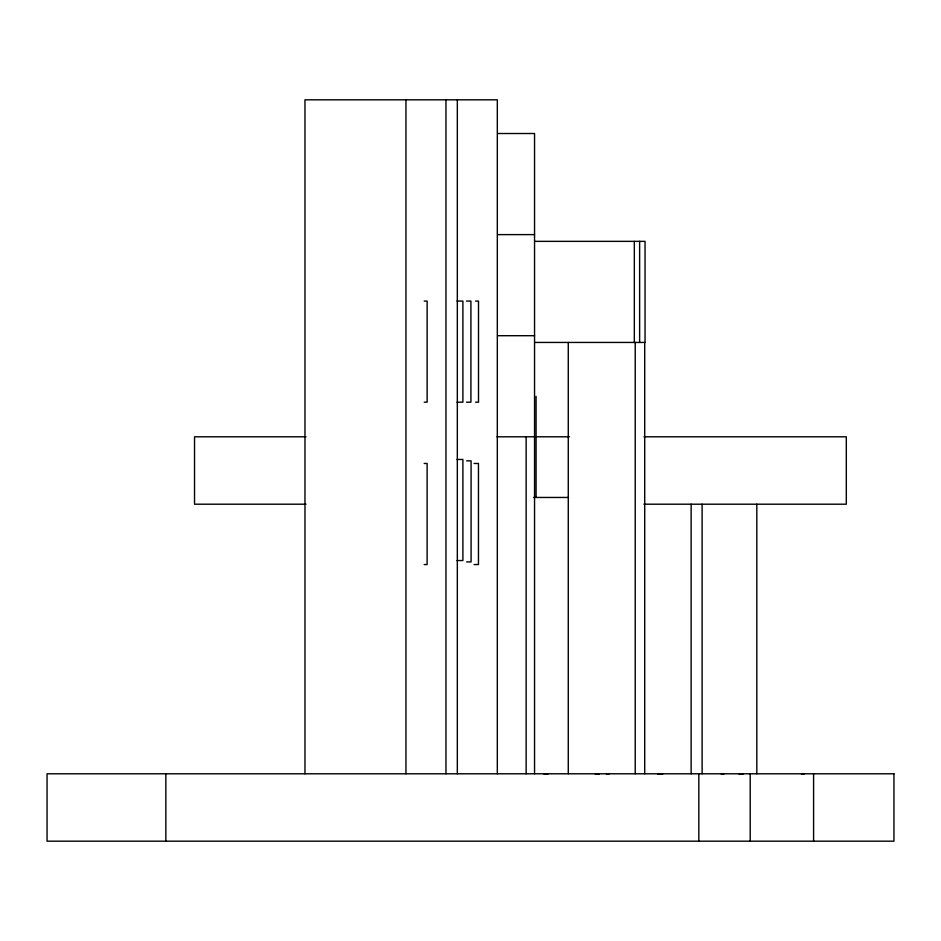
<?xml version="1.0" encoding="UTF-8"?>
<svg xmlns="http://www.w3.org/2000/svg" width="941" height="941" viewBox="0 0 941 941"><rect width="100%" height="100%" fill="white"/><g stroke="black" fill="none" stroke-linecap="round" stroke-linejoin="round"><path stroke-width="1.41" d="M606.416 773.961L609.356 773.784M657.783 773.961L660.711 773.784M721.171 773.961L724.1 773.784M801.532 773.961L804.461 773.784M497.918 133.516L534.547 133.516L534.547 773.784M497.918 234.615L534.547 234.615M534.7 241.355L645.044 241.355L645.044 342.442L534.7 342.442M424.215 301.085L427.143 301.085L427.143 402.183L424.215 402.183M457.032 301.085L462.89 301.085L462.89 402.183L457.032 402.183M466.513 301.085L470.912 301.085L470.912 402.183L466.513 402.183M475.581 301.085L478.51 301.085L478.51 402.183L475.581 402.183M497.918 335.702L534.547 335.702M306.001 436.8L194.528 436.8L194.528 504.2L306.001 504.2M496.942 436.8L534.547 436.8M535.206 436.8L569.493 436.8M643.903 436.8L846.312 436.8L846.312 504.2L643.903 504.2M457.032 459.455L462.89 459.455L462.89 560.542L457.032 560.542M466.677 460.843L471.076 460.843L471.076 561.93L466.677 561.93M424.179 463.466L427.108 463.466L427.108 564.553L424.179 564.553M474.064 463.466L478.463 463.466L478.463 564.553L474.064 564.553M533.5 497.46L568.517 497.46M738.779 773.784L743.143 773.996M658.418 773.784L662.782 773.996M595.03 773.784L599.393 773.996M543.663 773.784L548.027 773.996M813.589 773.784L813.589 841.183M756.823 504.2L756.823 773.784M750.2 773.784L750.2 841.183M702.115 504.2L702.115 773.784M698.834 773.784L698.834 841.183M691.141 504.2L691.141 773.784M644.714 342.442L644.714 773.784M639.633 241.355L639.633 342.442M635.222 342.442L635.222 773.784M634.328 241.355L634.328 342.442M568.27 342.442L568.27 773.784M536.076 396.361L536.076 497.46M526.137 436.8L526.137 773.784M497.319 773.784L497.319 99.817L304.966 99.817L304.966 773.784M457.326 99.817L457.326 773.784M445.963 99.817L445.963 773.784M405.959 99.817L405.959 773.784M165.851 773.784L165.851 841.183M893.95 773.784L47.05 773.784L47.05 841.183L893.95 841.183L893.95 773.784"/></g></svg>
